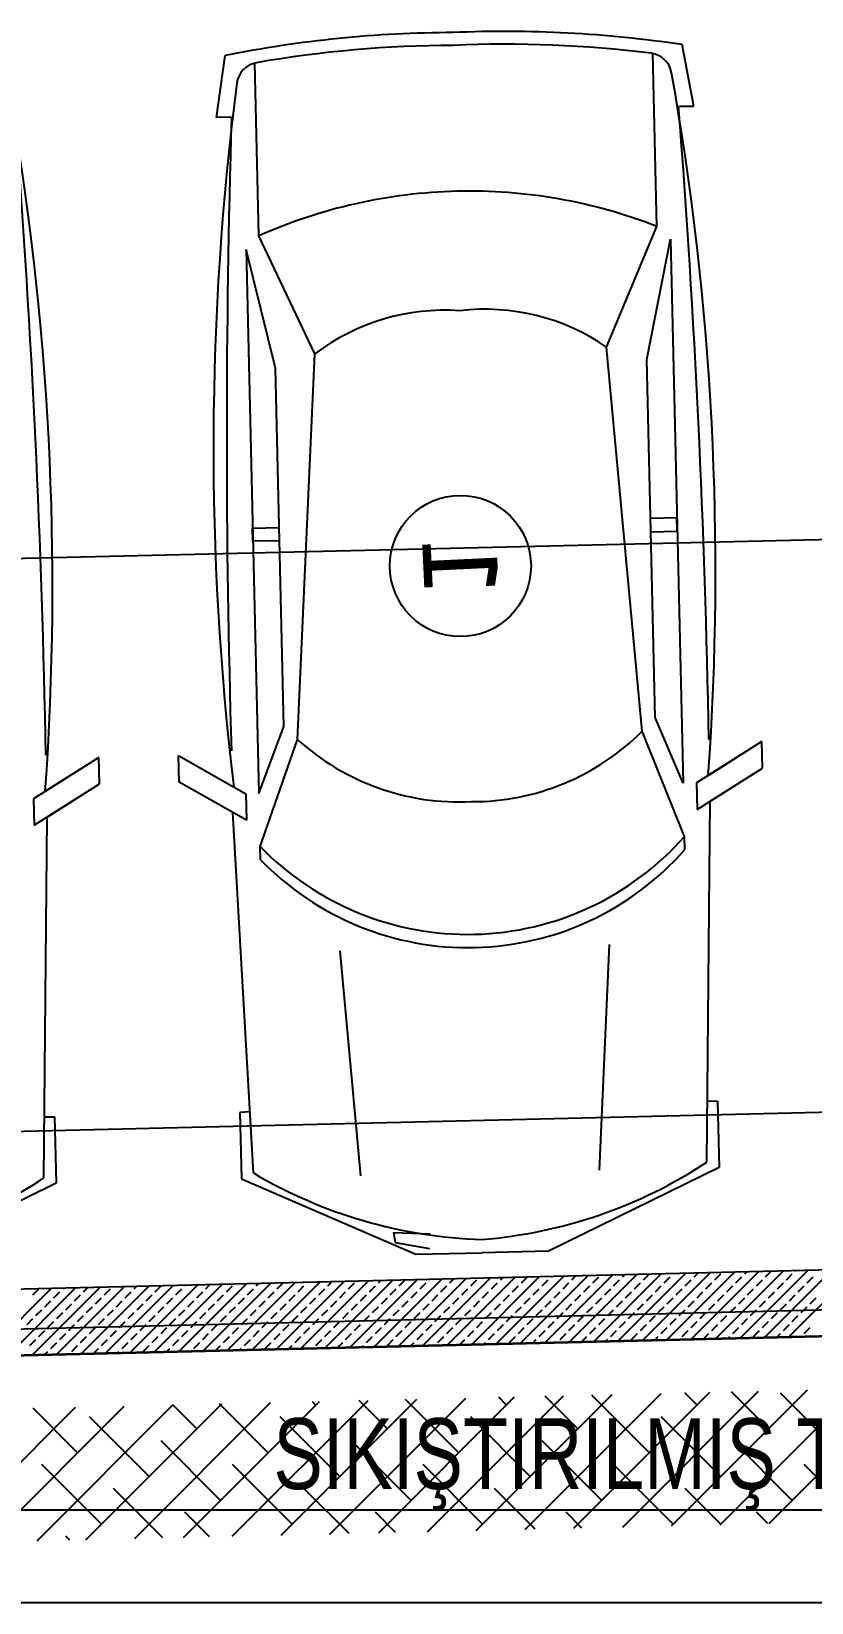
# Model space of a CAD drawing. Header units: millimetres. Extents: x 43168.9 to 43194.6, y -25545.1 to -25543.4.
# Drawn here: x 43169.4118 to 43169.4706, y -25544.7989 to -25544.6805 of the extents above; entities that cross this region are included whole.
import ezdxf
from ezdxf.enums import TextEntityAlignment as Align

# ---------------------------------------------------------------- set-up
doc = ezdxf.new("R2010")
doc.units = ezdxf.units.MM
doc.header["$LTSCALE"] = 200
doc.linetypes.add('DASHDOT', pattern=[1, 0.5, -0.25, 0, -0.25])
doc.linetypes.add('DASHDOT2', pattern=[0.5, 0.25, -0.125, 0, -0.125])
for name, color, linetype in [('aks_sgh', 5, 'DASHDOT2'), ('kolon-b.a_sgh', 6, 'Continuous'), ('olcuaks_sgh', 41, 'Continuous'), ('olcuic_sgh', 183, 'Continuous'), ('tarama-betonarme_sgh', 223, 'Continuous'), ('tarama-zemin_sgh', 197, 'Continuous'), ('yapi-yaklasma_sgh', 41, 'DASHDOT'), ('yazi-genel_sgh', 7, 'Continuous')]:
    doc.layers.add(name, color=color, linetype=linetype)
doc.styles.add('text1', font='VERDANA.TTF')
doc.styles.add('text2', font='arial.ttf')

msp = doc.modelspace()

# ---------------------------------------------------------------- linework, layer by layer
at = {"color": 0}
for p, q in [((43169.42575289698, -25544.68700741261), (43169.42641592524, -25544.68234768138)), ((43169.45895836207, -25544.69521939454), (43169.45864830089, -25544.68219872481)), ((43169.46174330268, -25544.68615037316), (43169.46085922739, -25544.68152748311)), ((43169.42896635732, -25544.69593359408), (43169.42865629614, -25544.68291292435)), ((43169.46060185658, -25544.68617755442), (43169.46174330268, -25544.68615037316)), ((43169.46074356919, -25544.68617417982), (43169.46174330268, -25544.68615037316)), ((43169.42689434309, -25544.68698023136), (43169.42575289698, -25544.68700741261)), ((43169.42675263048, -25544.68698360596), (43169.42575289698, -25544.68700741261)), ((43169.45517368797, -25544.70431222257), (43169.45895836207, -25544.69521939454)), ((43169.43317955115, -25544.7048359689), (43169.42896635732, -25544.69593359408)), ((43169.45819669509, -25544.70524053611), (43169.45998190221, -25544.69619532138)), ((43169.45998190221, -25544.69619532138), (43169.46095797492, -25544.73718439453)), ((43169.42799043048, -25544.69695713422), (43169.42896650318, -25544.73794620738)), ((43169.43020415732, -25544.70590712234), (43169.42799043048, -25544.69695713422)), ((43169.43187047706, -25544.73387585346), (43169.43317955115, -25544.7048359689)), ((43169.45786354783, -25544.73325688052), (43169.45517368797, -25544.70431222257)), ((43169.43084693691, -25544.73289992661), (43169.43020415732, -25544.70590712234)), ((43169.45883947468, -25544.73223334038), (43169.45819669509, -25544.70524053611)), ((43169.42849037016, -25544.71795153755), (43169.43048983714, -25544.71790392424)), ((43169.42851417681, -25544.71895127104), (43169.42849037016, -25544.71795153755)), ((43169.46048184189, -25544.7171897247), (43169.4584823749, -25544.71723733801)), ((43169.46050564854, -25544.7181894582), (43169.46048184189, -25544.7171897247)), ((43169.43051364379, -25544.71890365773), (43169.42851417681, -25544.71895127104)), ((43169.45850618155, -25544.7182370715), (43169.46050564854, -25544.7181894582)), ((43169.46095797492, -25544.73718439453), (43169.45883947468, -25544.73223334038)), ((43169.42896650318, -25544.73794620738), (43169.43084693691, -25544.73289992661)), ((43169.46105320152, -25544.7411833285), (43169.45786354783, -25544.73325688052)), ((43169.42906172979, -25544.74194514134), (43169.43187047706, -25544.73387585346)), ((43169.46688495591, -25544.73404235415), (43169.4619577084, -25544.73716058788)), ((43169.46688495591, -25544.73404235415), (43169.46294315791, -25544.73653694114)), ((43169.46693256921, -25544.73604182114), (43169.46688495591, -25544.73404235415)), ((43169.46693256921, -25544.73604182114), (43169.46688495591, -25544.73404235415)), ((43169.41689912635, -25544.73523266659), (43169.41197187885, -25544.73835090032)), ((43169.41689912635, -25544.73523266659), (43169.41295732835, -25544.73772725358)), ((43169.41694673966, -25544.73723213358), (43169.41689912635, -25544.73523266659)), ((43169.41694673966, -25544.73723213358), (43169.41689912635, -25544.73523266659)), ((43169.42289668228, -25544.73508984681), (43169.42796676969, -25544.73797001403)), ((43169.42289668228, -25544.73508984681), (43169.42695275221, -25544.73739398058)), ((43169.42294429558, -25544.73708931379), (43169.42289668228, -25544.73508984681)), ((43169.42294429558, -25544.73708931379), (43169.42289668228, -25544.73508984681)), ((43169.428014383, -25544.73996948101), (43169.42294429558, -25544.73708931379)), ((43169.42700036551, -25544.73939344757), (43169.42294429558, -25544.73708931379)), ((43169.46200532171, -25544.73916005487), (43169.46693256921, -25544.73604182114)), ((43169.46299077121, -25544.73853640812), (43169.46693256921, -25544.73604182114)), ((43169.41201949215, -25544.74035036731), (43169.41694673966, -25544.73723213358)), ((43169.41300494166, -25544.73972672056), (43169.41694673966, -25544.73723213358)), ((43169.42796676969, -25544.73797001403), (43169.428014383, -25544.73996948101)), ((43169.4619577084, -25544.73716058788), (43169.46200532171, -25544.73916005487)), ((43169.41197187885, -25544.73835090032), (43169.41201949215, -25544.74035036731)), ((43169.42855028758, -25544.76654747484), (43169.42700036551, -25544.73939344757)), ((43169.46273511059, -25544.76573343173), (43169.46299077121, -25544.73853640812)), ((43169.41274928103, -25544.76692374417), (43169.41300494166, -25544.73972672056)), ((43169.46107700817, -25544.74218306199), (43169.46105320152, -25544.7411833285)), ((43169.42908553644, -25544.74294487483), (43169.42906172979, -25544.74194514134)), ((43169.43665503051, -25544.76677183207), (43169.43509436521, -25544.7498038894)), ((43169.45465023336, -25544.76634331235), (43169.45540147251, -25544.7493203163)), ((43169.42828756412, -25544.76194466277), (43169.42752785473, -25544.76198767549)), ((43169.46277844698, -25544.76112333146), (43169.46353934263, -25544.76113013401)), ((43169.46352880153, -25544.76113038503), (43169.46353934263, -25544.76113013401)), ((43169.46353934263, -25544.76113013401), (43169.46365837588, -25544.76612880147)), ((43169.46353934263, -25544.76113013401), (43169.46365837588, -25544.76612880147)), ((43169.41279261743, -25544.7623136439), (43169.41355351308, -25544.76232044645)), ((43169.41354297198, -25544.76232069747), (43169.41355351308, -25544.76232044645)), ((43169.41355351308, -25544.76232044645), (43169.41367254633, -25544.76731911391)), ((43169.41355351308, -25544.76232044645), (43169.41367254633, -25544.76731911391)), ((43169.42753839583, -25544.76198742447), (43169.42752785473, -25544.76198767549)), ((43169.42752785473, -25544.76198767549), (43169.42764688798, -25544.76698634295)), ((43169.42752785473, -25544.76198767549), (43169.42764688798, -25544.76698634295)), ((43169.46365837588, -25544.76612880147), (43169.4507941393, -25544.7724369399)), ((43169.46365837588, -25544.76612880147), (43169.4507941393, -25544.7724369399)), ((43169.41367254633, -25544.76731911391), (43169.40080830974, -25544.77362725234)), ((43169.41367254633, -25544.76731911391), (43169.40080830974, -25544.77362725234)), ((43169.42764688798, -25544.76698634295), (43169.44079680439, -25544.77267500641)), ((43169.42764688798, -25544.76698634295), (43169.44079680439, -25544.77267500641)), ((43169.43912066162, -25544.77103544706), (43169.44186842526, -25544.77112466815)), ((43169.43912066162, -25544.77103544706), (43169.43924611989, -25544.77178339493)), ((43169.43924611989, -25544.77178339493), (43169.44182238386, -25544.77223137646)), ((43169.44079680439, -25544.77267500641), (43169.44579547185, -25544.77255597316)), ((43169.44079680439, -25544.77267500641), (43169.44579547185, -25544.77255597316)), ((43169.4507941393, -25544.7724369399), (43169.44579547185, -25544.77255597316)), ((43169.4507941393, -25544.7724369399), (43169.44579547185, -25544.77255597316))]:
    msp.add_line(p, q, dxfattribs=at)
msp.add_line((43169.4388415051, -25544.72106289034), (43169.4388415051, -25544.72106289034))
at = {"linetype": 'Continuous'}
msp.add_circle((43169.44415544264, -25544.72080898543), 0.005320000000000346, dxfattribs=at)
at = {"color": 0}
for centre, radius, start, end in [((43169.44395289518, -25544.77026884927), 0.08965309296207911, 90.20920210520774, 101.280314080021), ((43169.44752709517, -25544.77018373685), 0.08965309296207911, 81.44794005489605, 92.51904979442061), ((43169.44395289518, -25544.77026884927), 0.08868921503438901, 90.20920210520774, 99.8525898110981), ((43169.44752709517, -25544.77018373685), 0.08868921503438901, 82.87566179897829, 92.51904979442061), ((43169.4583033539, -25544.68396536331), 0.0018, 10.08794608925296, 82.87566179897829), ((43169.42908494237, -25544.68466114127), 0.0018, 99.8525898110981, 172.6403063385882), ((43169.24900422262, -25544.72120179057), 0.2143856953616721, 355.8798989305535, 10.08794608925296), ((43169.19901839306, -25544.72239210301), 0.2143856953616721, 355.8798989305535, 10.08794608925296), ((43169.63991925518, -25544.71189293182), 0.2143856953616721, 172.6403063385882, 186.8483536933566), ((43168.6724283837, -25544.74772313108), 0.7905727552520726, 1.002819377198221, 4.464956657813337), ((43168.62244255415, -25544.74891344353), 0.7905727552520726, 1.002819377198221, 4.464956657813337), ((43170.2171039492, -25544.71093977548), 0.7905727552520726, 178.2632958276422, 181.7254338023045), ((43169.44481939914, -25544.73156690001), 0.03900065930309958, 91.36412606485756, 113.983991346845), ((43169.44481939914, -25544.73156690001), 0.03900065930309958, 68.74426118742127, 91.36412606485756), ((43169.44299047356, -25544.71777296335), 0.01623637964533992, 86.06319933715106, 127.1752903380783), ((43169.44598967404, -25544.7177015434), 0.01623637964533992, 55.55296332372676, 96.66505340765364), ((43169.44505501206, -25544.72045795493), 0.0181072108613248, 269.781772345199, 315.0215019798766), ((43169.44405527857, -25544.72048176157), 0.0181072108613248, 227.7067496705724, 272.9464799441023), ((43169.44470546731, -25544.72678246115), 0.02178608257773878, 271.3641260648575, 318.6228821496106), ((43169.44470546731, -25544.72678246115), 0.02178608257773878, 224.1053709096929, 271.3641260648575), ((43169.44472927396, -25544.72778219464), 0.02178608257773878, 224.1053709096929, 271.3641260648575), ((43169.44472927396, -25544.72778219464), 0.02178608257773878, 271.3641260648575, 318.6228821496106), ((43169.44691409273, -25544.73551822067), 0.03605612228057108, 239.3820053227603, 268.1842973649074), ((43169.44291515876, -25544.73561344728), 0.03605612228057108, 274.5439569055944, 303.3462461694842), ((43169.39292932921, -25544.73680375972), 0.03605612228057108, 274.5439569055944, 303.3462461694842)]:
    msp.add_arc(centre, radius, start, end, dxfattribs=at)
at = {"layer": 'aks_sgh'}
msp.add_line((43169.06599999902, -25544.78649254972), (43169.93700293692, -25544.76581288985), dxfattribs=at)
at = {"layer": 'kolon-b.a_sgh'}
for p, q in [((43169.93406195791, -25544.76288187019), (43169.06399999902, -25544.783539189)), ((43169.06399999902, -25544.78854059805), (43169.9389635896, -25544.76776690297))]:
    msp.add_line(p, q, dxfattribs=at)
at = {"layer": 'olcuaks_sgh'}
for p, q in [((43169.40662904157, -25544.79191939969), (43169.60512904157, -25544.79191939969)), ((43169.03374999903, -25544.79891939969), (43169.98612904157, -25544.79891939969))]:
    msp.add_line(p, q, dxfattribs=at)
at = {"layer": 'olcuic_sgh'}
msp.add_line((43169.06846764401, -25544.77153098372), (43169.93402946203, -25544.75098050884), dxfattribs=at)
at = {"layer": 'tarama-betonarme_sgh'}
for p, q in [((43169.41922191333, -25544.7801067937), (43169.42434495546, -25544.77498375157)), ((43169.42106164409, -25544.78006311417), (43169.42618468621, -25544.77494007203)), ((43169.42290137485, -25544.78001943462), (43169.42802441698, -25544.7748963925)), ((43169.42474110561, -25544.77997575509), (43169.42986414774, -25544.77485271296)), ((43169.42494950495, -25544.77527722807), (43169.42526482124, -25544.7749619118)), ((43169.42658083638, -25544.77993207555), (43169.43170387851, -25544.77480903342)), ((43169.42842056714, -25544.77988839601), (43169.43354360927, -25544.77476535388)), ((43169.42876611381, -25544.77505272167), (43169.42894428276, -25544.77487455272)), ((43169.4302602979, -25544.77984471647), (43169.43538334003, -25544.77472167434)), ((43169.43033765862, -25544.77527722807), (43169.43078401352, -25544.77483087318)), ((43169.43210002867, -25544.77980103693), (43169.4372230708, -25544.7746779948)), ((43169.43258272266, -25544.77482821527), (43169.43262374429, -25544.77478719364)), ((43169.43393975943, -25544.7797573574), (43169.43906280155, -25544.77463431526)), ((43169.43415426748, -25544.77505272167), (43169.43446347505, -25544.7747435141)), ((43169.4357258123, -25544.77527722807), (43169.4361748251, -25544.77482821527)), ((43169.43577949019, -25544.77971367785), (43169.44090253232, -25544.77459063573)), ((43169.43761922095, -25544.77966999832), (43169.44274226308, -25544.77454695619)), ((43169.43797087633, -25544.77482821527), (43169.43814293657, -25544.77465615503)), ((43169.43945895172, -25544.77962631878), (43169.44458199385, -25544.77450327665)), ((43169.43954242115, -25544.77505272167), (43169.43998266733, -25544.77461247548)), ((43169.44111396597, -25544.77527722807), (43169.44156297878, -25544.77482821527)), ((43169.44129868248, -25544.77958263924), (43169.44642172461, -25544.77445959711)), ((43169.44178748518, -25544.77460370887), (43169.4418223981, -25544.77456879595)), ((43169.44313841324, -25544.7795389597), (43169.44826145537, -25544.77441591757)), ((43169.44335903, -25544.77482821527), (43169.44366212886, -25544.77452511641)), ((43169.44493057482, -25544.77505272167), (43169.44537958763, -25544.77460370887)), ((43169.44497814401, -25544.77949528016), (43169.45010118614, -25544.77437223803)), ((43169.44650211964, -25544.77527722807), (43169.44695113245, -25544.77482821527)), ((43169.44681787477, -25544.77945160063), (43169.45194091689, -25544.77432855849)), ((43169.44717563885, -25544.77460370887), (43169.44734159038, -25544.77443775733)), ((43169.44865760553, -25544.77940792108), (43169.45378064766, -25544.77428487896)), ((43169.44874718368, -25544.77482821527), (43169.44918132115, -25544.77439407779)), ((43169.45031872849, -25544.77505272167), (43169.4507677413, -25544.77460370887)), ((43169.45049733629, -25544.77936424155), (43169.45562037842, -25544.77424119942)), ((43169.45099224771, -25544.77437920246), (43169.45102105191, -25544.77435039826)), ((43169.45189027332, -25544.77527722807), (43169.45233928612, -25544.77482821527)), ((43169.45233706706, -25544.77932056201), (43169.45746010918, -25544.77419751988)), ((43169.45256379253, -25544.77460370887), (43169.45286078267, -25544.77430671871)), ((43169.45413533735, -25544.77482821527), (43169.45458435015, -25544.77437920246)), ((43169.45417679782, -25544.77927688247), (43169.45929983995, -25544.77415384034)), ((43169.45570688217, -25544.77505272167), (43169.45615589497, -25544.77460370887)), ((43169.45601652858, -25544.77923320293), (43169.46113957071, -25544.7741101608)), ((43169.45638040137, -25544.77437920246), (43169.4565402442, -25544.77421935964)), ((43169.45727842699, -25544.77527722807), (43169.4577274398, -25544.77482821527)), ((43169.45785625935, -25544.77918952339), (43169.46297930148, -25544.77406648126)), ((43169.4579519462, -25544.77460370887), (43169.45837997496, -25544.7741756801)), ((43169.45952349102, -25544.77482821527), (43169.45997250383, -25544.77437920246)), ((43169.45969599011, -25544.77914584386), (43169.46481903223, -25544.77402280172)), ((43169.46019701023, -25544.77415469606), (43169.46021970572, -25544.77413200056)), ((43169.46109503584, -25544.77505272167), (43169.46154404865, -25544.77460370887)), ((43169.46153572087, -25544.77910216431), (43169.466658763, -25544.77397912219)), ((43169.46176855505, -25544.77437920246), (43169.46205943649, -25544.77408832102)), ((43169.46266658066, -25544.77527722807), (43169.46311559347, -25544.77482821527)), ((43169.46334009987, -25544.77460370887), (43169.46378911268, -25544.77415469606)), ((43169.46337545163, -25544.77905848478), (43169.46849849376, -25544.77393544265)), ((43169.46491164469, -25544.77482821527), (43169.4653606575, -25544.77437920246)), ((43169.4652151824, -25544.77901480524), (43169.47033822452, -25544.77389176311)), ((43169.4655851639, -25544.77415469606), (43169.46573889801, -25544.77400096195)), ((43169.46648318951, -25544.77505272167), (43169.46693220232, -25544.77460370887)), ((43169.46705491316, -25544.7789711257), (43169.47217795529, -25544.77384808357)), ((43169.46715670872, -25544.77437920246), (43169.46757862878, -25544.77395728241)), ((43169.46805473434, -25544.77527722807), (43169.46850374714, -25544.77482821527)), ((43169.46872825355, -25544.77460370887), (43169.46917726635, -25544.77415469606)), ((43169.46889464392, -25544.77892744616), (43169.47401768605, -25544.77380440403)), ((43169.46940177275, -25544.77393018965), (43169.46941835954, -25544.77391360287)), ((43169.47029979836, -25544.77482821527), (43169.47074881117, -25544.77437920246)), ((43169.40818352875, -25544.78036887094), (43169.41330657087, -25544.77524582881)), ((43169.41002325951, -25544.78032519139), (43169.41514630164, -25544.77520214927)), ((43169.41186299027, -25544.78028151186), (43169.4169860324, -25544.77515846973)), ((43169.41192813358, -25544.77572624088), (43169.41237714639, -25544.77527722807)), ((43169.4134996784, -25544.77595074728), (43169.4139486912, -25544.77550173448)), ((43169.41370272104, -25544.78023783232), (43169.41882576317, -25544.77511479019)), ((43169.41417319761, -25544.77527722807), (43169.41422643665, -25544.77522398903)), ((43169.41507122322, -25544.77617525369), (43169.41552023603, -25544.77572624088)), ((43169.4155424518, -25544.78019415278), (43169.42066549393, -25544.77507111065)), ((43169.41574474243, -25544.77550173448), (43169.41606616742, -25544.77518030949)), ((43169.41664276804, -25544.77639976009), (43169.41709178085, -25544.77595074728)), ((43169.41731628725, -25544.77572624088), (43169.41776530006, -25544.77527722807)), ((43169.41738218256, -25544.78015047324), (43169.42250522469, -25544.77502743111)), ((43169.41888783207, -25544.77595074728), (43169.41933684488, -25544.77550173448)), ((43169.41956135128, -25544.77527722807), (43169.41974562895, -25544.77509295041)), ((43169.4204593769, -25544.77617525369), (43169.4209083897, -25544.77572624088)), ((43169.4211328961, -25544.77550173448), (43169.42158190891, -25544.77505272167)), ((43169.42203092171, -25544.77639976009), (43169.42247993452, -25544.77595074728)), ((43169.42270444092, -25544.77572624088), (43169.42315345373, -25544.77527722807)), ((43169.42337796013, -25544.77505272167), (43169.42342509047, -25544.77500559133)), ((43169.42427598574, -25544.77595074728), (43169.42472499855, -25544.77550173448)), ((43169.42584753057, -25544.77617525369), (43169.42629654337, -25544.77572624088)), ((43169.42652104978, -25544.77550173448), (43169.42697006258, -25544.77505272167)), ((43169.42741907539, -25544.77639976009), (43169.42786808819, -25544.77595074728)), ((43169.42809259459, -25544.77572624088), (43169.42854160741, -25544.77527722807)), ((43169.42966413942, -25544.77595074728), (43169.43011315222, -25544.77550173448)), ((43169.43123568424, -25544.77617525369), (43169.43168469705, -25544.77572624088)), ((43169.43190920345, -25544.77550173448), (43169.43235821625, -25544.77505272167)), ((43169.43280722906, -25544.77639976009), (43169.43325624186, -25544.77595074728)), ((43169.43348074827, -25544.77572624088), (43169.43392976107, -25544.77527722807)), ((43169.43505229309, -25544.77595074728), (43169.4355013059, -25544.77550173448)), ((43169.43662383791, -25544.77617525369), (43169.43707285072, -25544.77572624088)), ((43169.43729735712, -25544.77550173448), (43169.43774636993, -25544.77505272167)), ((43169.43819538273, -25544.77639976009), (43169.43864439554, -25544.77595074728)), ((43169.43886890194, -25544.77572624088), (43169.43931791474, -25544.77527722807)), ((43169.44044044676, -25544.77595074728), (43169.44088945957, -25544.77550173448)), ((43169.44201199158, -25544.77617525369), (43169.44246100439, -25544.77572624088)), ((43169.4426855108, -25544.77550173448), (43169.4431345236, -25544.77505272167)), ((43169.44358353641, -25544.77639976009), (43169.44403254921, -25544.77595074728)), ((43169.44425705561, -25544.77572624088), (43169.44470606842, -25544.77527722807)), ((43169.44582860044, -25544.77595074728), (43169.44627761324, -25544.77550173448)), ((43169.44740014525, -25544.77617525369), (43169.44784915806, -25544.77572624088)), ((43169.44807366447, -25544.77550173448), (43169.44852267727, -25544.77505272167)), ((43169.44897169008, -25544.77639976009), (43169.44942070288, -25544.77595074728)), ((43169.44964520929, -25544.77572624088), (43169.45009422209, -25544.77527722807)), ((43169.45121675411, -25544.77595074728), (43169.45166576692, -25544.77550173448)), ((43169.45278829893, -25544.77617525369), (43169.45323731173, -25544.77572624088)), ((43169.45346181814, -25544.77550173448), (43169.45391083095, -25544.77505272167)), ((43169.45435984375, -25544.77639976009), (43169.45480885656, -25544.77595074728)), ((43169.45503336296, -25544.77572624088), (43169.45548237576, -25544.77527722807)), ((43169.45660490778, -25544.77595074728), (43169.45705392059, -25544.77550173448)), ((43169.4581764526, -25544.77617525369), (43169.45862546541, -25544.77572624088)), ((43169.45884997181, -25544.77550173448), (43169.45929898461, -25544.77505272167)), ((43169.45974799743, -25544.77639976009), (43169.46019701023, -25544.77595074728)), ((43169.46042151663, -25544.77572624088), (43169.46087052944, -25544.77527722807)), ((43169.46199306145, -25544.77595074728), (43169.46244207426, -25544.77550173448)), ((43169.46356460627, -25544.77617525369), (43169.46401361908, -25544.77572624088)), ((43169.46423812548, -25544.77550173448), (43169.46468713829, -25544.77505272167)), ((43169.4651361511, -25544.77639976009), (43169.4655851639, -25544.77595074728)), ((43169.46580967031, -25544.77572624088), (43169.46625868311, -25544.77527722807)), ((43169.46738121512, -25544.77595074728), (43169.46783022794, -25544.77550173448)), ((43169.46895275995, -25544.77617525369), (43169.46940177275, -25544.77572624088)), ((43169.46962627915, -25544.77550173448), (43169.47007529196, -25544.77505272167)), ((43169.47052430476, -25544.77639976009), (43169.47097331758, -25544.77595074728)), ((43169.41215263998, -25544.7772977857), (43169.41260165279, -25544.7768487729)), ((43169.41282615919, -25544.77662426649), (43169.413275172, -25544.77617525369)), ((43169.4137241848, -25544.7775222921), (43169.41417319761, -25544.7770732793)), ((43169.41439770401, -25544.7768487729), (43169.41484671682, -25544.77639976009)), ((43169.41529572962, -25544.77774679851), (43169.41574474243, -25544.7772977857)), ((43169.41596924883, -25544.7770732793), (43169.41641826164, -25544.77662426649)), ((43169.41754079366, -25544.7772977857), (43169.41798980646, -25544.7768487729)), ((43169.41821431286, -25544.77662426649), (43169.41866332567, -25544.77617525369)), ((43169.41911233847, -25544.7775222921), (43169.41956135128, -25544.7770732793)), ((43169.41978585768, -25544.7768487729), (43169.42023487049, -25544.77639976009)), ((43169.4206838833, -25544.77774679851), (43169.4211328961, -25544.7772977857)), ((43169.42135740251, -25544.7770732793), (43169.42180641531, -25544.77662426649)), ((43169.42292894733, -25544.7772977857), (43169.42337796013, -25544.7768487729)), ((43169.42360246654, -25544.77662426649), (43169.42405147934, -25544.77617525369)), ((43169.42450049215, -25544.7775222921), (43169.42494950495, -25544.7770732793)), ((43169.42517401135, -25544.7768487729), (43169.42562302417, -25544.77639976009)), ((43169.42607203697, -25544.77774679851), (43169.42652104978, -25544.7772977857)), ((43169.42674555618, -25544.7770732793), (43169.42719456898, -25544.77662426649)), ((43169.428317101, -25544.7772977857), (43169.42876611381, -25544.7768487729)), ((43169.42899062021, -25544.77662426649), (43169.42943963302, -25544.77617525369)), ((43169.42988864582, -25544.7775222921), (43169.43033765862, -25544.7770732793)), ((43169.43056216503, -25544.7768487729), (43169.43101117783, -25544.77639976009)), ((43169.43146019064, -25544.77774679851), (43169.43190920345, -25544.7772977857)), ((43169.43213370985, -25544.7770732793), (43169.43258272266, -25544.77662426649)), ((43169.43370525467, -25544.7772977857), (43169.43415426748, -25544.7768487729)), ((43169.43437877388, -25544.77662426649), (43169.43482778669, -25544.77617525369)), ((43169.43527679949, -25544.7775222921), (43169.4357258123, -25544.7770732793)), ((43169.4359503187, -25544.7768487729), (43169.43639933151, -25544.77639976009)), ((43169.43684834432, -25544.77774679851), (43169.43729735712, -25544.7772977857)), ((43169.43752186353, -25544.7770732793), (43169.43797087633, -25544.77662426649)), ((43169.43909340834, -25544.7772977857), (43169.43954242115, -25544.7768487729)), ((43169.43976692756, -25544.77662426649), (43169.44021594036, -25544.77617525369)), ((43169.44066495317, -25544.7775222921), (43169.44111396597, -25544.7770732793)), ((43169.44133847237, -25544.7768487729), (43169.44178748518, -25544.77639976009)), ((43169.44223649798, -25544.77774679851), (43169.4426855108, -25544.7772977857)), ((43169.4429100172, -25544.7770732793), (43169.44335903, -25544.77662426649)), ((43169.44448156202, -25544.7772977857), (43169.44493057482, -25544.7768487729)), ((43169.44515508122, -25544.77662426649), (43169.44560409403, -25544.77617525369)), ((43169.44605310684, -25544.7775222921), (43169.44650211964, -25544.7770732793)), ((43169.44672662605, -25544.7768487729), (43169.44717563885, -25544.77639976009)), ((43169.44762465166, -25544.77774679851), (43169.44807366447, -25544.7772977857)), ((43169.44829817087, -25544.7770732793), (43169.44874718368, -25544.77662426649)), ((43169.44986971569, -25544.7772977857), (43169.45031872849, -25544.7768487729)), ((43169.4505432349, -25544.77662426649), (43169.45099224771, -25544.77617525369)), ((43169.45144126051, -25544.7775222921), (43169.45189027332, -25544.7770732793)), ((43169.45211477972, -25544.7768487729), (43169.45256379253, -25544.77639976009)), ((43169.45301280533, -25544.77774679851), (43169.45346181814, -25544.7772977857)), ((43169.45368632454, -25544.7770732793), (43169.45413533735, -25544.77662426649)), ((43169.45525786936, -25544.7772977857), (43169.45570688217, -25544.7768487729)), ((43169.45593138857, -25544.77662426649), (43169.45638040137, -25544.77617525369)), ((43169.45682941419, -25544.7775222921), (43169.45727842699, -25544.7770732793)), ((43169.45750293339, -25544.7768487729), (43169.4579519462, -25544.77639976009)), ((43169.458400959, -25544.77774679851), (43169.45884997181, -25544.7772977857)), ((43169.45907447821, -25544.7770732793), (43169.45952349102, -25544.77662426649)), ((43169.46064602304, -25544.7772977857), (43169.46109503584, -25544.7768487729)), ((43169.46131954224, -25544.77662426649), (43169.46176855505, -25544.77617525369)), ((43169.46221756786, -25544.7775222921), (43169.46266658066, -25544.7770732793)), ((43169.46289108707, -25544.7768487729), (43169.46334009987, -25544.77639976009)), ((43169.46378911268, -25544.77774679851), (43169.46423812548, -25544.7772977857)), ((43169.46446263188, -25544.7770732793), (43169.46491164469, -25544.77662426649)), ((43169.46603417671, -25544.7772977857), (43169.46648318951, -25544.7768487729)), ((43169.46670769592, -25544.77662426649), (43169.46715670872, -25544.77617525369)), ((43169.46760572153, -25544.7775222921), (43169.46805473434, -25544.7770732793)), ((43169.46827924074, -25544.7768487729), (43169.46872825355, -25544.77639976009)), ((43169.46917726635, -25544.77774679851), (43169.46962627915, -25544.7772977857)), ((43169.46985078556, -25544.7770732793), (43169.47029979836, -25544.77662426649)), ((43169.41147912078, -25544.77797130491), (43169.41192813358, -25544.7775222921)), ((43169.41237714639, -25544.77886933052), (43169.41282615919, -25544.77842031772)), ((43169.41305066559, -25544.77819581131), (43169.4134996784, -25544.77774679851)), ((43169.41462221042, -25544.77842031772), (43169.41507122322, -25544.77797130491)), ((43169.41619375523, -25544.77864482412), (43169.41664276804, -25544.77819581131)), ((43169.41686727444, -25544.77797130491), (43169.41731628725, -25544.7775222921)), ((43169.41776530006, -25544.77886933052), (43169.41821431286, -25544.77842031772)), ((43169.41843881927, -25544.77819581131), (43169.41888783207, -25544.77774679851)), ((43169.42001036409, -25544.77842031772), (43169.4204593769, -25544.77797130491)), ((43169.42158190891, -25544.77864482412), (43169.42203092171, -25544.77819581131)), ((43169.42225542812, -25544.77797130491), (43169.42270444092, -25544.7775222921)), ((43169.42315345373, -25544.77886933052), (43169.42360246654, -25544.77842031772)), ((43169.42382697294, -25544.77819581131), (43169.42427598574, -25544.77774679851)), ((43169.42539851776, -25544.77842031772), (43169.42584753057, -25544.77797130491)), ((43169.42697006258, -25544.77864482412), (43169.42741907539, -25544.77819581131)), ((43169.42764358179, -25544.77797130491), (43169.42809259459, -25544.7775222921)), ((43169.42854160741, -25544.77886933052), (43169.42899062021, -25544.77842031772)), ((43169.42921512661, -25544.77819581131), (43169.42966413942, -25544.77774679851)), ((43169.43078667143, -25544.77842031772), (43169.43123568424, -25544.77797130491)), ((43169.43235821625, -25544.77864482412), (43169.43280722906, -25544.77819581131)), ((43169.43303173546, -25544.77797130491), (43169.43348074827, -25544.7775222921)), ((43169.43392976107, -25544.77886933052), (43169.43437877388, -25544.77842031772)), ((43169.43460328029, -25544.77819581131), (43169.43505229309, -25544.77774679851)), ((43169.4361748251, -25544.77842031772), (43169.43662383791, -25544.77797130491)), ((43169.43774636993, -25544.77864482412), (43169.43819538273, -25544.77819581131)), ((43169.43841988913, -25544.77797130491), (43169.43886890194, -25544.7775222921)), ((43169.43931791474, -25544.77886933052), (43169.43976692756, -25544.77842031772)), ((43169.43999143396, -25544.77819581131), (43169.44044044676, -25544.77774679851)), ((43169.44156297878, -25544.77842031772), (43169.44201199158, -25544.77797130491)), ((43169.4431345236, -25544.77864482412), (43169.44358353641, -25544.77819581131)), ((43169.44380804281, -25544.77797130491), (43169.44425705561, -25544.7775222921)), ((43169.44470606842, -25544.77886933052), (43169.44515508122, -25544.77842031772)), ((43169.44537958763, -25544.77819581131), (43169.44582860044, -25544.77774679851)), ((43169.44695113245, -25544.77842031772), (43169.44740014525, -25544.77797130491)), ((43169.44852267727, -25544.77864482412), (43169.44897169008, -25544.77819581131)), ((43169.44919619648, -25544.77797130491), (43169.44964520929, -25544.7775222921)), ((43169.45009422209, -25544.77886933052), (43169.4505432349, -25544.77842031772)), ((43169.4507677413, -25544.77819581131), (43169.45121675411, -25544.77774679851)), ((43169.45233928612, -25544.77842031772), (43169.45278829893, -25544.77797130491)), ((43169.45391083095, -25544.77864482412), (43169.45435984375, -25544.77819581131)), ((43169.45458435015, -25544.77797130491), (43169.45503336296, -25544.7775222921)), ((43169.45548237576, -25544.77886933052), (43169.45593138857, -25544.77842031772)), ((43169.45615589497, -25544.77819581131), (43169.45660490778, -25544.77774679851)), ((43169.4577274398, -25544.77842031772), (43169.4581764526, -25544.77797130491)), ((43169.45929898461, -25544.77864482412), (43169.45974799743, -25544.77819581131)), ((43169.45997250383, -25544.77797130491), (43169.46042151663, -25544.7775222921)), ((43169.46087052944, -25544.77886933052), (43169.46131954224, -25544.77842031772)), ((43169.46154404865, -25544.77819581131), (43169.46199306145, -25544.77774679851)), ((43169.46311559347, -25544.77842031772), (43169.46356460627, -25544.77797130491)), ((43169.46468713829, -25544.77864482412), (43169.4651361511, -25544.77819581131)), ((43169.4653606575, -25544.77797130491), (43169.46580967031, -25544.7775222921)), ((43169.46625868311, -25544.77886933052), (43169.46670769592, -25544.77842031772)), ((43169.46693220232, -25544.77819581131), (43169.46738121512, -25544.77774679851)), ((43169.46850374714, -25544.77842031772), (43169.46895275995, -25544.77797130491)), ((43169.47007529196, -25544.77864482412), (43169.47052430476, -25544.77819581131)), ((43169.41170362718, -25544.77954284973), (43169.41215263998, -25544.77909383693)), ((43169.413275172, -25544.77976735614), (43169.4137241848, -25544.77931834333)), ((43169.4139486912, -25544.77909383693), (43169.41439770401, -25544.77864482412)), ((43169.41484671682, -25544.77999186254), (43169.41529572962, -25544.77954284973)), ((43169.41552023603, -25544.77931834333), (43169.41596924883, -25544.77886933052)), ((43169.41709178085, -25544.77954284973), (43169.41754079366, -25544.77909383693)), ((43169.41866332567, -25544.77976735614), (43169.41911233847, -25544.77931834333)), ((43169.41933684488, -25544.77909383693), (43169.41978585768, -25544.77864482412)), ((43169.42023487049, -25544.77999186254), (43169.4206838833, -25544.77954284973)), ((43169.4209083897, -25544.77931834333), (43169.42135740251, -25544.77886933052)), ((43169.42247993452, -25544.77954284973), (43169.42292894733, -25544.77909383693)), ((43169.42405147934, -25544.77976735614), (43169.42450049215, -25544.77931834333)), ((43169.42472499855, -25544.77909383693), (43169.42517401135, -25544.77864482412)), ((43169.42566097139, -25544.77995391531), (43169.42607203697, -25544.77954284973)), ((43169.42629654337, -25544.77931834333), (43169.42674555618, -25544.77886933052)), ((43169.42786808819, -25544.77954284973), (43169.428317101, -25544.77909383693)), ((43169.42943963302, -25544.77976735614), (43169.42988864582, -25544.77931834333)), ((43169.43011315222, -25544.77909383693), (43169.43056216503, -25544.77864482412)), ((43169.43118016368, -25544.77982287669), (43169.43146019064, -25544.77954284973)), ((43169.43168469705, -25544.77931834333), (43169.43213370985, -25544.77886933052)), ((43169.43325624186, -25544.77954284973), (43169.43370525467, -25544.77909383693)), ((43169.43485962521, -25544.77973551762), (43169.43527679949, -25544.77931834333)), ((43169.4355013059, -25544.77909383693), (43169.4359503187, -25544.77864482412)), ((43169.43669935597, -25544.77969183808), (43169.43684834432, -25544.77954284973)), ((43169.43707285072, -25544.77931834333), (43169.43752186353, -25544.77886933052)), ((43169.43864439554, -25544.77954284973), (43169.43909340834, -25544.77909383693)), ((43169.4403788175, -25544.779604479), (43169.44066495317, -25544.77931834333)), ((43169.44088945957, -25544.77909383693), (43169.44133847237, -25544.77864482412)), ((43169.44221854825, -25544.77956079946), (43169.44223649798, -25544.77954284973)), ((43169.44246100439, -25544.77931834333), (43169.4429100172, -25544.77886933052)), ((43169.44405827902, -25544.77951711992), (43169.44448156202, -25544.77909383693)), ((43169.44589800978, -25544.77947344038), (43169.44605310684, -25544.77931834333)), ((43169.44627761324, -25544.77909383693), (43169.44672662605, -25544.77864482412)), ((43169.44784915806, -25544.77931834333), (43169.44829817087, -25544.77886933052)), ((43169.44957747131, -25544.77938608131), (43169.44986971569, -25544.77909383693)), ((43169.45141720207, -25544.77934240177), (43169.45144126051, -25544.77931834333)), ((43169.45166576692, -25544.77909383693), (43169.45211477972, -25544.77864482412)), ((43169.45325693284, -25544.77929872223), (43169.45368632454, -25544.77886933052)), ((43169.45509666359, -25544.77925504269), (43169.45525786936, -25544.77909383693)), ((43169.45705392059, -25544.77909383693), (43169.45750293339, -25544.77864482412)), ((43169.45877612512, -25544.77916768361), (43169.45907447821, -25544.77886933052)), ((43169.46061585589, -25544.77912400408), (43169.46064602304, -25544.77909383693)), ((43169.46245558665, -25544.77908032454), (43169.46289108707, -25544.77864482412)), ((43169.46429531741, -25544.779036645), (43169.46446263188, -25544.77886933052)), ((43169.46797477893, -25544.77894928592), (43169.46827924074, -25544.77864482412)), ((43169.4698145097, -25544.77890560638), (43169.46985078556, -25544.77886933052)), ((43169.41278285605, -25544.78025967208), (43169.41305066559, -25544.77999186254)), ((43169.41646231758, -25544.780172313), (43169.41686727444, -25544.77976735614)), ((43169.41830204834, -25544.78012863346), (43169.41843881927, -25544.77999186254)), ((43169.42198150987, -25544.78004127439), (43169.42225542812, -25544.77976735614)), ((43169.42382124063, -25544.77999759485), (43169.42382697294, -25544.77999186254)), ((43169.42750070216, -25544.77991023577), (43169.42764358179, -25544.77976735614)), ((43169.43301989444, -25544.77977919715), (43169.43303173546, -25544.77976735614))]:
    msp.add_line(p, q, dxfattribs=at)
at = {"layer": 'tarama-zemin_sgh'}
for p, q in [((43169.44535147215, -25544.79349036181), (43169.45559755641, -25544.78324427756)), ((43169.44903093368, -25544.79340300274), (43169.45927701793, -25544.78315691848)), ((43169.4527103952, -25544.79331564366), (43169.46295647945, -25544.7830695594)), ((43169.45638985672, -25544.79322828458), (43169.46663594098, -25544.78298220033)), ((43169.46006931825, -25544.7931409255), (43169.4703154025, -25544.78289484125)), ((43169.46199306106, -25544.78403297779), (43169.46107432935, -25544.78311424607)), ((43169.46374877977, -25544.79305356643), (43169.47399486403, -25544.78280748217)), ((43169.46738121474, -25544.78582902902), (43169.46458312473, -25544.78303093902)), ((43169.4674282413, -25544.79296620735), (43169.47767432556, -25544.78272012309)), ((43169.47276936841, -25544.78762508024), (43169.46827924035, -25544.78313495218)), ((43169.40487739537, -25544.79445131166), (43169.41512347962, -25544.78420522741)), ((43169.40855685689, -25544.79436395258), (43169.41880294115, -25544.78411786833)), ((43169.41529572924, -25544.78762508024), (43169.41195119393, -25544.78428054493)), ((43169.41223631841, -25544.79427659351), (43169.42248240268, -25544.78403050925)), ((43169.41591577994, -25544.79418923443), (43169.4261618642, -25544.78394315017)), ((43169.41959524147, -25544.79410187535), (43169.42984132573, -25544.7838557911)), ((43169.42427598536, -25544.78582902902), (43169.42247758009, -25544.78403062375)), ((43169.423274703, -25544.79401451628), (43169.43352078725, -25544.78376843202)), ((43169.42966413903, -25544.78762508024), (43169.42598637548, -25544.78394731669)), ((43169.42695416452, -25544.7939271572), (43169.43720024878, -25544.78368107294)), ((43169.43063362605, -25544.79383979812), (43169.4408797103, -25544.78359371387)), ((43169.43325624148, -25544.78403297779), (43169.43300396625, -25544.78378070256)), ((43169.43431308757, -25544.79375243904), (43169.44455917182, -25544.78350635479)), ((43169.43864439515, -25544.78582902902), (43169.43651276164, -25544.78369739551)), ((43169.43799254909, -25544.79366507997), (43169.44823863335, -25544.78341899571)), ((43169.44403254882, -25544.78762508024), (43169.44002155703, -25544.78361408844)), ((43169.44167201062, -25544.79357772089), (43169.45191809488, -25544.78333163663)), ((43169.44762465127, -25544.78403297779), (43169.4470391478, -25544.78344747432)), ((43169.45301280494, -25544.78582902902), (43169.45054794319, -25544.78336416726)), ((43169.45840095862, -25544.78762508024), (43169.45405673858, -25544.7832808602)), ((43169.4206838829, -25544.78942113146), (43169.41619375485, -25544.7849310034)), ((43169.43505229271, -25544.78942113146), (43169.43056216464, -25544.7849310034)), ((43169.4494207025, -25544.78942113146), (43169.44493057443, -25544.7849310034)), ((43169.46378911229, -25544.78942113146), (43169.45929898423, -25544.7849310034)), ((43169.42607203658, -25544.79121718269), (43169.42158190852, -25544.78672705463)), ((43169.44044044637, -25544.79121718269), (43169.43595031832, -25544.78672705463)), ((43169.45480885617, -25544.79121718269), (43169.45031872811, -25544.78672705463)), ((43169.46917726596, -25544.79121718269), (43169.4646871379, -25544.78672705463)), ((43169.41709178046, -25544.79301323391), (43169.4126016524, -25544.78852310585)), ((43169.43146019025, -25544.79301323391), (43169.4269700622, -25544.78852310585)), ((43169.44582860004, -25544.79301323391), (43169.44133847199, -25544.78852310585)), ((43169.46019700984, -25544.79301323391), (43169.45570688178, -25544.78852310585)), ((43169.47435396021, -25544.79280177448), (43169.47007529157, -25544.78852310585)), ((43169.42172202939, -25544.7940513804), (43169.41798980608, -25544.79031915708)), ((43169.43575721094, -25544.79371815216), (43169.43235821587, -25544.79031915708)), ((43169.44979239249, -25544.79338492391), (43169.44672662566, -25544.79031915708)), ((43169.46382757404, -25544.79305169567), (43169.46109503545, -25544.79031915708)), ((43169.42523082478, -25544.79396807334), (43169.42337795974, -25544.7921152083)), ((43169.43926600633, -25544.7936348451), (43169.43774636954, -25544.7921152083)), ((43169.45330118788, -25544.79330161685), (43169.45211477933, -25544.7921152083)), ((43169.46733636943, -25544.7929683886), (43169.46648318913, -25544.7921152083)), ((43169.41470443862, -25544.79421799452), (43169.41439770362, -25544.79391125953))]:
    msp.add_line(p, q, dxfattribs=at)
at = {"layer": 'yapi-yaklasma_sgh'}
for p, q in [((43169.84012530857, -25544.71004852501), (43169.16399999889, -25544.72614544623)), ((43169.89894020206, -25544.76866528517), (43169.10399999889, -25544.7875909039))]:
    msp.add_line(p, q, dxfattribs=at)

# ---------------------------------------------------------------- texts
at = {"linetype": 'Continuous', "style": 'text1', "text_generation_flag": 4}
msp.add_attdef('1', text='', height=0.005600000000000657, rotation=92.73556609848184, dxfattribs=at).set_placement((43169.44415544264, -25544.72080898543), align=Align.MIDDLE)
at = {"layer": 'yazi-genel_sgh', "color": 252, "style": 'text2', "width": 0.75}
msp.add_text('SIKIŞTIRILMIŞ TOPRAK 90 cm', height=0.005333333333333333, dxfattribs=at).set_placement((43169.43005681301, -25544.79036778972))

doc.saveas('drawing.dxf')
